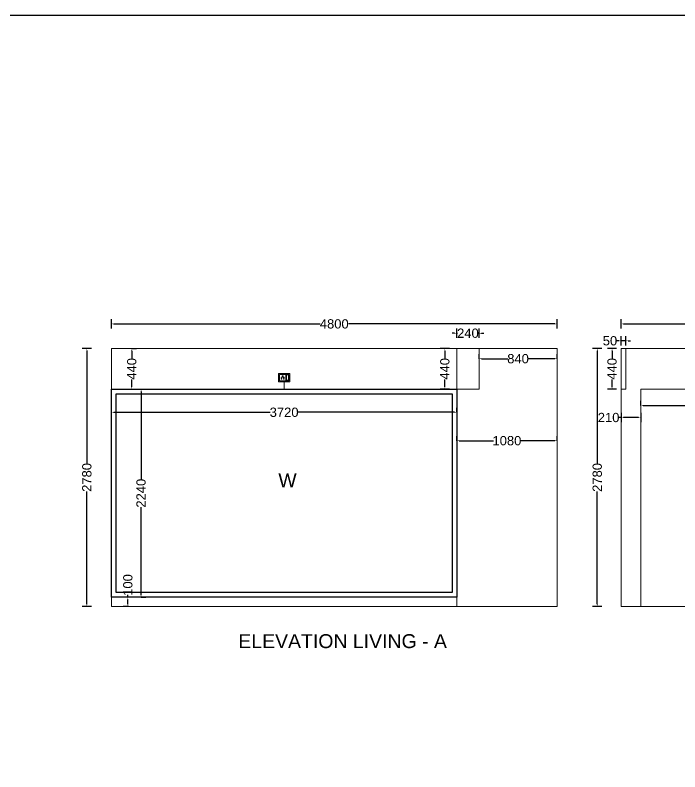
# Model space of a CAD drawing. Header units: millimetres. Extents: x 320648 to 374874, y 181010 to 214614.
# Drawn here: x 341293 to 348453, y 206460 to 214614 of the extents above; entities that cross this region are included whole.
import ezdxf

# ---------------------------------------------------------------- set-up
doc = ezdxf.new("R2010")
doc.units = ezdxf.units.MM
doc.layers.get('0').update_dxf_attribs({"color": 255})
doc.layers.get('Defpoints').update_dxf_attribs({"color": 2})
for name, color, linetype in [('DOOR', 1, 'Continuous'), ('E', 3, 'Continuous'), ('WINDOW', 5, 'Continuous')]:
    doc.layers.add(name, color=color, linetype=linetype)
doc.layers.add('ELIVATION', color=255, linetype='Continuous', lineweight=18)
doc.layers.add('LS_DR_ELECTRICAL', color=1, linetype='Continuous', lineweight=0)
doc.styles.get("Standard").update_dxf_attribs({"font": 'arial.ttf'})
doc.dimstyles.new('ISO-25', dxfattribs={"dimtxt": 100, "dimasz": 25, "dimexe": 50, "dimexo": 1, "dimtad": 0, "dimdec": 0, "dimdsep": 46, "dimtxsty": 'Standard', "dimcen": 2.5, "dimclrd": 2, "dimclre": 252, "dimclrt": 1, "dimadec": 0, "dimazin": 0, "dimtfac": 1, "dimtdec": 0, "dimtmove": 0, "dimatfit": 3, "dimfxl": 50, "dimfxlon": 1, "dimarcsym": 0})

# ---------------------------------------------------------------- blocks, each defined once
blk = doc.blocks.new('*D105')
at = {"layer": 'Defpoints', "color": 0, "ltscale": 2, "transparency": 16777216}
for p in [(342065.3, 211022.5), (342330, 211022.5), (342330, 208242.5)]:
    blk.add_point(p, dxfattribs=at)
at = {"layer": 'ELIVATION', "color": 252, "lineweight": -2, "ltscale": 2, "transparency": 16777216}
for p, q in [((342115.3, 211022.5), (342015.3, 211022.5)), ((342115.3, 208242.5), (342015.3, 208242.5))]:
    blk.add_line(p, q, dxfattribs=at)
at = {"layer": 'ELIVATION', "color": 2, "lineweight": -2, "ltscale": 2, "transparency": 16777216}
for p, q in [((342065.3, 210997.5), (342065.3, 209783.1)), ((342065.3, 208267.5), (342065.3, 209481.8))]:
    blk.add_line(p, q, dxfattribs=at)
at = {"layer": 'ELIVATION', "color": 2, "ltscale": 2, "transparency": 16777216}
for points in [[(342061.1, 210997.5), (342069.5, 210997.5), (342065.3, 211022.5)], [(342061.1, 208267.5), (342069.5, 208267.5), (342065.3, 208242.5)]]:
    blk.add_solid(points, dxfattribs=at)
at = {"layer": 'ELIVATION', "color": 1, "ltscale": 2, "transparency": 16777216, "insert": (342065.3, 209632.5), "char_height": 100, "attachment_point": 5, "rotation": 90}
blk.add_mtext('2780', dxfattribs=at)
blk = doc.blocks.new('*D106')
at = {"layer": 'Defpoints', "color": 0, "ltscale": 2, "transparency": 16777216}
for p in [(347130, 211286.4), (342330, 211022.5), (347130, 211022.5)]:
    blk.add_point(p, dxfattribs=at)
at = {"layer": 'ELIVATION', "color": 252, "lineweight": -2, "ltscale": 2, "transparency": 16777216}
for p, q in [((342330, 211236.4), (342330, 211336.4)), ((347130, 211236.4), (347130, 211336.4))]:
    blk.add_line(p, q, dxfattribs=at)
at = {"layer": 'ELIVATION', "color": 2, "lineweight": -2, "ltscale": 2, "transparency": 16777216}
for p, q in [((342355, 211286.4), (344578.3, 211286.4)), ((347105, 211286.4), (344881.8, 211286.4))]:
    blk.add_line(p, q, dxfattribs=at)
at = {"layer": 'ELIVATION', "color": 2, "ltscale": 2, "transparency": 16777216}
for points in [[(342355, 211290.5), (342355, 211282.2), (342330, 211286.4)], [(347105, 211290.5), (347105, 211282.2), (347130, 211286.4)]]:
    blk.add_solid(points, dxfattribs=at)
at = {"layer": 'ELIVATION', "color": 1, "ltscale": 2, "transparency": 16777216, "insert": (344730, 211286.4), "char_height": 100, "attachment_point": 5}
blk.add_mtext('4800', dxfattribs=at)
blk = doc.blocks.new('*D107')
at = {"layer": 'Defpoints', "color": 0, "ltscale": 2, "transparency": 16777216}
for p in [(356142.1, 211286.4), (347822.1, 211022.5), (356142.1, 211022.5)]:
    blk.add_point(p, dxfattribs=at)
at = {"layer": 'ELIVATION', "color": 252, "lineweight": -2, "ltscale": 2, "transparency": 16777216}
for p, q in [((347822.1, 211236.4), (347822.1, 211336.4)), ((356142.1, 211236.4), (356142.1, 211336.4))]:
    blk.add_line(p, q, dxfattribs=at)
at = {"layer": 'ELIVATION', "color": 2, "lineweight": -2, "ltscale": 2, "transparency": 16777216}
for p, q in [((347847.1, 211286.4), (351832.3, 211286.4)), ((356117.1, 211286.4), (352132, 211286.4))]:
    blk.add_line(p, q, dxfattribs=at)
at = {"layer": 'ELIVATION', "color": 2, "ltscale": 2, "transparency": 16777216}
for points in [[(347847.1, 211290.5), (347847.1, 211282.2), (347822.1, 211286.4)], [(356117.1, 211290.5), (356117.1, 211282.2), (356142.1, 211286.4)]]:
    blk.add_solid(points, dxfattribs=at)
at = {"layer": 'ELIVATION', "color": 1, "ltscale": 2, "transparency": 16777216, "insert": (351982.1, 211286.4), "char_height": 100, "attachment_point": 5}
blk.add_mtext('8320', dxfattribs=at)
blk = doc.blocks.new('*D151')
at = {"layer": 'Defpoints', "color": 0, "ltscale": 2, "transparency": 16777216}
for p in [(342549.1, 211022.5), (342549.1, 211022.5), (342549.1, 210582.5)]:
    blk.add_point(p, dxfattribs=at)
at = {"layer": 'ELIVATION', "color": 252, "lineweight": -2, "ltscale": 2, "transparency": 16777216}
for p, q in [((342549.1, 211022.5), (342599.1, 211022.5)), ((342549.1, 210582.5), (342599.1, 210582.5))]:
    blk.add_line(p, q, dxfattribs=at)
at = {"layer": 'ELIVATION', "color": 2, "lineweight": -2, "ltscale": 2, "transparency": 16777216}
for p, q in [((342549.1, 210997.5), (342549.1, 210915.4)), ((342549.1, 210607.5), (342549.1, 210689.5))]:
    blk.add_line(p, q, dxfattribs=at)
at = {"layer": 'ELIVATION', "color": 2, "ltscale": 2, "transparency": 16777216}
for points in [[(342544.9, 210997.5), (342553.2, 210997.5), (342549.1, 211022.5)], [(342544.9, 210607.5), (342553.2, 210607.5), (342549.1, 210582.5)]]:
    blk.add_solid(points, dxfattribs=at)
at = {"layer": 'ELIVATION', "color": 1, "ltscale": 2, "transparency": 16777216, "insert": (342549.1, 210802.5), "char_height": 100, "attachment_point": 5, "rotation": 90}
blk.add_mtext('440', dxfattribs=at)
blk = doc.blocks.new('*D152')
at = {"layer": 'Defpoints', "color": 0, "ltscale": 2, "transparency": 16777216}
for p in [(342330, 210334.2), (346050, 210334.2), (346050, 210334.2)]:
    blk.add_point(p, dxfattribs=at)
at = {"layer": 'ELIVATION', "color": 252, "lineweight": -2, "ltscale": 2, "transparency": 16777216}
for p, q in [((342330, 210334.2), (342330, 210384.2)), ((346050, 210334.2), (346050, 210384.2))]:
    blk.add_line(p, q, dxfattribs=at)
at = {"layer": 'ELIVATION', "color": 2, "lineweight": -2, "ltscale": 2, "transparency": 16777216}
for p, q in [((342355, 210334.2), (344040.3, 210334.2)), ((346025, 210334.2), (344339.8, 210334.2))]:
    blk.add_line(p, q, dxfattribs=at)
at = {"layer": 'ELIVATION', "color": 2, "ltscale": 2, "transparency": 16777216}
for points in [[(342355, 210338.3), (342355, 210330), (342330, 210334.2)], [(346025, 210338.3), (346025, 210330), (346050, 210334.2)]]:
    blk.add_solid(points, dxfattribs=at)
at = {"layer": 'ELIVATION', "color": 1, "ltscale": 2, "transparency": 16777216, "insert": (344190, 210334.2), "char_height": 100, "attachment_point": 5}
blk.add_mtext('3720', dxfattribs=at)
blk = doc.blocks.new('*D153')
at = {"layer": 'Defpoints', "color": 0, "ltscale": 2, "transparency": 16777216}
for p in [(342648.8, 210582.5), (342648.8, 208342.5), (342648.8, 208342.5)]:
    blk.add_point(p, dxfattribs=at)
at = {"layer": 'ELIVATION', "color": 252, "lineweight": -2, "ltscale": 2, "transparency": 16777216}
for p, q in [((342648.8, 210582.5), (342698.8, 210582.5)), ((342648.8, 208342.5), (342698.8, 208342.5))]:
    blk.add_line(p, q, dxfattribs=at)
at = {"layer": 'ELIVATION', "color": 2, "lineweight": -2, "ltscale": 2, "transparency": 16777216}
for p, q in [((342648.8, 210557.5), (342648.8, 209613.1)), ((342648.8, 208367.5), (342648.8, 209311.8))]:
    blk.add_line(p, q, dxfattribs=at)
at = {"layer": 'ELIVATION', "color": 2, "ltscale": 2, "transparency": 16777216}
for points in [[(342644.7, 210557.5), (342653, 210557.5), (342648.8, 210582.5)], [(342644.7, 208367.5), (342653, 208367.5), (342648.8, 208342.5)]]:
    blk.add_solid(points, dxfattribs=at)
at = {"layer": 'ELIVATION', "color": 1, "ltscale": 2, "transparency": 16777216, "insert": (342648.8, 209462.5), "char_height": 100, "attachment_point": 5, "rotation": 90}
blk.add_mtext('2240', dxfattribs=at)
blk = doc.blocks.new('*D154')
at = {"layer": 'Defpoints', "color": 0, "ltscale": 2, "transparency": 16777216}
for p in [(342506.9, 208342.5), (342520, 208342.5), (342520, 208242.5)]:
    blk.add_point(p, dxfattribs=at)
at = {"layer": 'ELIVATION', "color": 2, "lineweight": -2, "ltscale": 2, "transparency": 16777216}
for p, q in [((342506.9, 208342.5), (342506.9, 208367.5)), ((342506.9, 208267.5), (342506.9, 208317.5))]:
    blk.add_line(p, q, dxfattribs=at)
at = {"layer": 'ELIVATION', "color": 252, "lineweight": -2, "ltscale": 2, "transparency": 16777216}
for p, q in [((342519, 208342.5), (342456.9, 208342.5)), ((342519, 208242.5), (342456.9, 208242.5))]:
    blk.add_line(p, q, dxfattribs=at)
at = {"layer": 'ELIVATION', "color": 2, "ltscale": 2, "transparency": 16777216}
for points in [[(342502.8, 208317.5), (342511.1, 208317.5), (342506.9, 208342.5)], [(342502.8, 208267.5), (342511.1, 208267.5), (342506.9, 208242.5)]]:
    blk.add_solid(points, dxfattribs=at)
at = {"layer": 'ELIVATION', "color": 1, "ltscale": 2, "transparency": 16777216, "insert": (342506.9, 208473.7), "char_height": 100, "attachment_point": 5, "rotation": 90}
blk.add_mtext('100', dxfattribs=at)
blk = doc.blocks.new('15 amps socket')
at = {"layer": 'ELIVATION', "color": 1}
for p, q in [((27.3, -45.5), (30.4, -45.5)), ((30.4, -52.2), (27.3, -52.2)), ((30.4, -45.5), (30.4, -52.2)), ((51.6, -45.5), (48.6, -45.5)), ((48.6, -45.5), (48.6, -52.2)), ((48.6, -52.2), (51.6, -52.2))]:
    blk.add_line(p, q, dxfattribs=at)
blk.add_lwpolyline([(6.7, -4.3), (73.5, -4.3), (73.5, -69.8), (6.7, -69.8)], close=True, dxfattribs=at)
for centre, radius in [((26.1, -37), 3.64), ((53.4, -37), 3.04)]:
    blk.add_circle(centre, radius, dxfattribs=at)
for centre, radius, start, end in [((27, -48.9), 3.35, 85.02089, 274.97911), ((39.5, -22.5), 6.07, 298.95502, 241.04498), ((39.5, -29.8), 3.59, 144.94403, 35.05597), ((51.9, -48.9), 3.35, 265.02089, 94.97911)]:
    blk.add_arc(centre, radius, start, end, dxfattribs=at)
blk = doc.blocks.new('SWITCH')
at = {"layer": 'LS_DR_ELECTRICAL', "ltscale": 0.25}
for p, q in [((533532.8, 100224.7), (533504.7, 100224.7)), ((533504.7, 100158.7), (533504.7, 100224.7)), ((533528.8, 100220.7), (533508.7, 100220.7)), ((533508.7, 100162.7), (533508.7, 100220.7)), ((533528.8, 100220.7), (533528.8, 100162.7)), ((533532.8, 100224.7), (533532.8, 100158.7)), ((533532.8, 100158.7), (533504.7, 100158.7)), ((533528.8, 100162.7), (533508.7, 100162.7))]:
    blk.add_line(p, q, dxfattribs=at)
blk = doc.blocks.new('*D155')
at = {"layer": 'Defpoints', "color": 0, "ltscale": 2, "transparency": 16777216}
for p in [(345921.5, 211022.5), (346050, 211022.5), (346050, 210582.5)]:
    blk.add_point(p, dxfattribs=at)
at = {"layer": 'DOOR', "color": 252, "lineweight": -2, "ltscale": 2, "transparency": 16777216}
for p, q in [((345971.5, 211022.5), (345871.5, 211022.5)), ((345971.5, 210582.5), (345871.5, 210582.5))]:
    blk.add_line(p, q, dxfattribs=at)
at = {"layer": 'DOOR', "color": 2, "lineweight": -2, "ltscale": 2, "transparency": 16777216}
for p, q in [((345921.5, 210997.5), (345921.5, 210915.4)), ((345921.5, 210607.5), (345921.5, 210689.5))]:
    blk.add_line(p, q, dxfattribs=at)
at = {"layer": 'DOOR', "color": 2, "ltscale": 2, "transparency": 16777216}
for points in [[(345917.3, 210997.5), (345925.7, 210997.5), (345921.5, 211022.5)], [(345917.3, 210607.5), (345925.7, 210607.5), (345921.5, 210582.5)]]:
    blk.add_solid(points, dxfattribs=at)
at = {"layer": 'DOOR', "color": 1, "ltscale": 2, "transparency": 16777216, "insert": (345921.5, 210802.5), "char_height": 100, "attachment_point": 5, "rotation": 90}
blk.add_mtext('440', dxfattribs=at)
blk = doc.blocks.new('*D156')
at = {"layer": 'Defpoints', "color": 0, "ltscale": 2, "transparency": 16777216}
for p in [(346290, 211186), (346050, 211022.5), (346290, 211022.5)]:
    blk.add_point(p, dxfattribs=at)
at = {"layer": 'DOOR', "color": 252, "lineweight": -2, "ltscale": 2, "transparency": 16777216}
for p, q in [((346050, 211136), (346050, 211236)), ((346290, 211136), (346290, 211236))]:
    blk.add_line(p, q, dxfattribs=at)
at = {"layer": 'DOOR', "color": 2, "lineweight": -2, "ltscale": 2, "transparency": 16777216}
for p, q in [((346025, 211186), (346000, 211186)), ((346050, 211186), (346058.3, 211186)), ((346290, 211186), (346281.8, 211186)), ((346315, 211186), (346340, 211186))]:
    blk.add_line(p, q, dxfattribs=at)
at = {"layer": 'DOOR', "color": 2, "ltscale": 2, "transparency": 16777216}
for points in [[(346025, 211190.2), (346025, 211181.8), (346050, 211186)], [(346315, 211190.2), (346315, 211181.8), (346290, 211186)]]:
    blk.add_solid(points, dxfattribs=at)
at = {"layer": 'DOOR', "color": 1, "ltscale": 2, "transparency": 16777216, "insert": (346170, 211186), "char_height": 100, "attachment_point": 5}
blk.add_mtext('240', dxfattribs=at)
blk = doc.blocks.new('*D157')
at = {"layer": 'Defpoints', "color": 0, "ltscale": 2, "transparency": 16777216}
for p in [(346290, 210911.5), (347130, 210911.5), (347130, 210911.5)]:
    blk.add_point(p, dxfattribs=at)
at = {"layer": 'DOOR', "color": 252, "lineweight": -2, "ltscale": 2, "transparency": 16777216}
for p, q in [((346290, 210911.5), (346290, 210961.5)), ((347130, 210911.5), (347130, 210961.5))]:
    blk.add_line(p, q, dxfattribs=at)
at = {"layer": 'DOOR', "color": 2, "lineweight": -2, "ltscale": 2, "transparency": 16777216}
for p, q in [((346315, 210911.5), (346599, 210911.5)), ((347105, 210911.5), (346821, 210911.5))]:
    blk.add_line(p, q, dxfattribs=at)
at = {"layer": 'DOOR', "color": 2, "ltscale": 2, "transparency": 16777216}
for points in [[(346315, 210915.6), (346315, 210907.3), (346290, 210911.5)], [(347105, 210915.6), (347105, 210907.3), (347130, 210911.5)]]:
    blk.add_solid(points, dxfattribs=at)
at = {"layer": 'DOOR', "color": 1, "ltscale": 2, "transparency": 16777216, "insert": (346710, 210911.5), "char_height": 100, "attachment_point": 5}
blk.add_mtext('840', dxfattribs=at)
blk = doc.blocks.new('*D158')
at = {"layer": 'Defpoints', "color": 0, "ltscale": 2, "transparency": 16777216}
for p in [(347822.1, 210409.1), (348032.1, 210409.1), (347822.1, 210277.7)]:
    blk.add_point(p, dxfattribs=at)
at = {"layer": 'DOOR', "color": 252, "lineweight": -2, "ltscale": 2, "transparency": 16777216}
for p, q in [((347822.1, 210327.7), (347822.1, 210227.7)), ((348032.1, 210327.7), (348032.1, 210227.7))]:
    blk.add_line(p, q, dxfattribs=at)
at = {"layer": 'DOOR', "color": 2, "lineweight": -2, "ltscale": 2, "transparency": 16777216}
for p, q in [((347822.1, 210277.7), (347797.1, 210277.7)), ((348007.1, 210277.7), (347847.1, 210277.7))]:
    blk.add_line(p, q, dxfattribs=at)
at = {"layer": 'DOOR', "color": 2, "ltscale": 2, "transparency": 16777216}
for points in [[(347847.1, 210281.9), (347847.1, 210273.5), (347822.1, 210277.7)], [(348007.1, 210281.9), (348007.1, 210273.5), (348032.1, 210277.7)]]:
    blk.add_solid(points, dxfattribs=at)
at = {"layer": 'DOOR', "color": 1, "ltscale": 2, "transparency": 16777216, "insert": (347685.4, 210277.7), "char_height": 100, "attachment_point": 5}
blk.add_mtext('210', dxfattribs=at)
blk = doc.blocks.new('*D159')
at = {"layer": 'Defpoints', "color": 0, "ltscale": 2, "transparency": 16777216}
for p in [(348032.1, 210409.1), (349992.1, 210409.1), (349992.1, 210409.1)]:
    blk.add_point(p, dxfattribs=at)
at = {"layer": 'DOOR', "color": 252, "lineweight": -2, "ltscale": 2, "transparency": 16777216}
for p, q in [((348032.1, 210409.1), (348032.1, 210459.1)), ((349992.1, 210409.1), (349992.1, 210459.1))]:
    blk.add_line(p, q, dxfattribs=at)
at = {"layer": 'DOOR', "color": 2, "lineweight": -2, "ltscale": 2, "transparency": 16777216}
for p, q in [((348057.1, 210409.1), (348867.1, 210409.1)), ((349967.1, 210409.1), (349157.2, 210409.1))]:
    blk.add_line(p, q, dxfattribs=at)
at = {"layer": 'DOOR', "color": 2, "ltscale": 2, "transparency": 16777216}
for points in [[(348057.1, 210413.3), (348057.1, 210404.9), (348032.1, 210409.1)], [(349967.1, 210413.3), (349967.1, 210404.9), (349992.1, 210409.1)]]:
    blk.add_solid(points, dxfattribs=at)
at = {"layer": 'DOOR', "color": 1, "ltscale": 2, "transparency": 16777216, "insert": (349012.1, 210409.1), "char_height": 100, "attachment_point": 5}
blk.add_mtext('1960', dxfattribs=at)
blk = doc.blocks.new('*D178')
at = {"layer": 'Defpoints', "color": 0, "ltscale": 2, "transparency": 16777216}
for p in [(347563.4, 211022.5), (347822.1, 211022.5), (347822.1, 208242.5)]:
    blk.add_point(p, dxfattribs=at)
at = {"layer": 'DOOR', "color": 252, "lineweight": -2, "ltscale": 2, "transparency": 16777216}
for p, q in [((347613.4, 211022.5), (347513.4, 211022.5)), ((347613.4, 208242.5), (347513.4, 208242.5))]:
    blk.add_line(p, q, dxfattribs=at)
at = {"layer": 'DOOR', "color": 2, "lineweight": -2, "ltscale": 2, "transparency": 16777216}
for p, q in [((347563.4, 210997.5), (347563.4, 209783.1)), ((347563.4, 208267.5), (347563.4, 209481.8))]:
    blk.add_line(p, q, dxfattribs=at)
at = {"layer": 'DOOR', "color": 2, "ltscale": 2, "transparency": 16777216}
for points in [[(347559.2, 210997.5), (347567.5, 210997.5), (347563.4, 211022.5)], [(347559.2, 208267.5), (347567.5, 208267.5), (347563.4, 208242.5)]]:
    blk.add_solid(points, dxfattribs=at)
at = {"layer": 'DOOR', "color": 1, "ltscale": 2, "transparency": 16777216, "insert": (347563.4, 209632.5), "char_height": 100, "attachment_point": 5, "rotation": 90}
blk.add_mtext('2780', dxfattribs=at)
blk = doc.blocks.new('*D324')
at = {"layer": 'Defpoints', "color": 0, "ltscale": 2, "transparency": 16777216}
for p in [(346050, 210027.9), (347130, 210027.9), (347130, 210027.9)]:
    blk.add_point(p, dxfattribs=at)
at = {"layer": 'LS_DR_ELECTRICAL', "color": 252, "lineweight": -2, "ltscale": 2, "transparency": 16777216}
for p, q in [((346050, 210027.9), (346050, 210077.9)), ((347130, 210027.9), (347130, 210077.9))]:
    blk.add_line(p, q, dxfattribs=at)
at = {"layer": 'LS_DR_ELECTRICAL', "color": 2, "lineweight": -2, "ltscale": 2, "transparency": 16777216}
for p, q in [((346075, 210027.9), (346445, 210027.9)), ((347105, 210027.9), (346735.1, 210027.9))]:
    blk.add_line(p, q, dxfattribs=at)
at = {"layer": 'LS_DR_ELECTRICAL', "color": 2, "ltscale": 2, "transparency": 16777216}
for points in [[(346075, 210032), (346075, 210023.7), (346050, 210027.9)], [(347105, 210032), (347105, 210023.7), (347130, 210027.9)]]:
    blk.add_solid(points, dxfattribs=at)
at = {"layer": 'LS_DR_ELECTRICAL', "color": 1, "ltscale": 2, "transparency": 16777216, "insert": (346590, 210027.9), "char_height": 100, "attachment_point": 5}
blk.add_mtext('1080', dxfattribs=at)
blk = doc.blocks.new('*D327')
at = {"layer": 'Defpoints', "color": 0, "ltscale": 2, "transparency": 16777216}
for p in [(347822.1, 211104.5), (347822.1, 211022.5), (347872.1, 211022.5)]:
    blk.add_point(p, dxfattribs=at)
at = {"layer": 'LS_DR_ELECTRICAL', "color": 252, "lineweight": -2, "ltscale": 2, "transparency": 16777216}
for p, q in [((347822.1, 211054.5), (347822.1, 211154.5)), ((347872.1, 211054.5), (347872.1, 211154.5))]:
    blk.add_line(p, q, dxfattribs=at)
at = {"layer": 'LS_DR_ELECTRICAL', "color": 2, "lineweight": -2, "ltscale": 2, "transparency": 16777216}
for p, q in [((347797.1, 211104.5), (347772.1, 211104.5)), ((347872.1, 211104.5), (347822.1, 211104.5)), ((347897.1, 211104.5), (347922.1, 211104.5))]:
    blk.add_line(p, q, dxfattribs=at)
at = {"layer": 'LS_DR_ELECTRICAL', "color": 2, "ltscale": 2, "transparency": 16777216}
for points in [[(347797.1, 211108.6), (347797.1, 211100.3), (347822.1, 211104.5)], [(347897.1, 211108.6), (347897.1, 211100.3), (347872.1, 211104.5)]]:
    blk.add_solid(points, dxfattribs=at)
at = {"layer": 'LS_DR_ELECTRICAL', "color": 1, "ltscale": 2, "transparency": 16777216, "insert": (347700.1, 211104.5), "char_height": 100, "attachment_point": 5}
blk.add_mtext('50', dxfattribs=at)
blk = doc.blocks.new('*D328')
at = {"layer": 'Defpoints', "color": 0, "ltscale": 2, "transparency": 16777216}
for p in [(347822.1, 211022.5), (347722.3, 210582.5), (347822.1, 210582.5)]:
    blk.add_point(p, dxfattribs=at)
at = {"layer": 'LS_DR_ELECTRICAL', "color": 252, "lineweight": -2, "ltscale": 2, "transparency": 16777216}
for p, q in [((347772.3, 211022.5), (347672.3, 211022.5)), ((347772.3, 210582.5), (347672.3, 210582.5))]:
    blk.add_line(p, q, dxfattribs=at)
at = {"layer": 'LS_DR_ELECTRICAL', "color": 2, "lineweight": -2, "ltscale": 2, "transparency": 16777216}
for p, q in [((347722.3, 210997.5), (347722.3, 210915.4)), ((347722.3, 210607.5), (347722.3, 210689.5))]:
    blk.add_line(p, q, dxfattribs=at)
at = {"layer": 'LS_DR_ELECTRICAL', "color": 2, "ltscale": 2, "transparency": 16777216}
for points in [[(347718.1, 210997.5), (347726.5, 210997.5), (347722.3, 211022.5)], [(347718.1, 210607.5), (347726.5, 210607.5), (347722.3, 210582.5)]]:
    blk.add_solid(points, dxfattribs=at)
at = {"layer": 'LS_DR_ELECTRICAL', "color": 1, "ltscale": 2, "transparency": 16777216, "insert": (347722.3, 210802.5), "char_height": 100, "attachment_point": 5, "rotation": 90}
blk.add_mtext('440', dxfattribs=at)

msp = doc.modelspace()

# ---------------------------------------------------------------- linework, layer by layer
at = {"layer": 'E', "ltscale": 2}
msp.add_lwpolyline([(320647.8, 214614.1), (374874.4, 214614.1), (374874.4, 181009.7), (320647.8, 181009.7)], close=True, dxfattribs=at)
at = {"layer": 'ELIVATION', "ltscale": 2}
for points in [[(342330, 211022.5), (347130, 211022.5), (347130, 208242.5), (342330, 208242.5)], [(346050, 210582.5), (346290, 210582.5), (346290, 211022.5), (346050, 211022.5)], [(347822.1, 208242.5), (356142.1, 208242.5), (356142.1, 211022.5), (347822.1, 211022.5)], [(347822.1, 210582.5), (347872.1, 210582.5), (347872.1, 211022.5), (347822.1, 211022.5)]]:
    msp.add_lwpolyline(points, close=True, dxfattribs=at)
for points in [[(346115, 208242.5), (346050, 208242.5), (346050, 211022.5)], [(347822.1, 208242.5), (348032.1, 208242.5), (348032.1, 210582.5), (349992.1, 210582.5), (349992.1, 210582.5)]]:
    msp.add_lwpolyline(points, dxfattribs=at)
at = {"layer": 'LS_DR_ELECTRICAL', "ltscale": 0.25}
msp.add_lwpolyline([(344130.3, 210752.6), (344249.8, 210752.6), (344249.8, 210662.5), (344130.3, 210662.5)], close=True, dxfattribs=at)
at = {"layer": 'LS_DR_ELECTRICAL', "ltscale": 2}
msp.add_lwpolyline([(344190, 210582.5), (344190, 210662.5)], dxfattribs=at)
at = {"layer": 'WINDOW', "ltscale": 2}
for points in [[(342330, 210582.5), (346050, 210582.5), (346050, 208342.5), (342330, 208342.5)], [(342380, 210532.5), (346000, 210532.5), (346000, 208392.5), (342380, 208392.5)]]:
    msp.add_lwpolyline(points, close=True, dxfattribs=at)

# ---------------------------------------------------------------- block references
at = {"layer": 'LS_DR_ELECTRICAL', "ltscale": 0.25, "xscale": -1}
for name, p in [('15 amps socket', (344213.7, 210744.8)), ('SWITCH', (877744.5, 110516.2))]:
    msp.add_blockref(name, p, dxfattribs=at)

# ---------------------------------------------------------------- texts
at = {"color": 1, "char_height": 150, "attachment_point": 1}
for s, width, insert in [('W', 200.473, (344127.7, 209676.7)), ('ELEVATION LIVING - A', 3026.566, (343696.6, 207943.4))]:
    msp.add_mtext_dynamic_manual_height_columns(s, width=width, gutter_width=12.5, heights=[0], dxfattribs=dict(at, insert=insert))

# ---------------------------------------------------------------- dimensions: what is measured, and where the dimension line sits
at = {"layer": 'DOOR', "ltscale": 2}
for base, p1, p2, picture, middle in [((346290, 211186), (346050, 211022.5), (346290, 211022.5), '*D156', (346170, 211186)), ((347130, 210911.5), (346290, 210911.5), (347130, 210911.5), '*D157', (346710, 210911.5)), ((349992.1, 210409.1), (348032.1, 210409.1), (349992.1, 210409.1), '*D159', (349012.1, 210409.1))]:
    dim = msp.add_linear_dim(base=base, p1=p1, p2=p2, dimstyle='ISO-25', dxfattribs=at)
    dim.commit()
    dim.dimension.update_dxf_attribs({"geometry": picture, "text_midpoint": middle})
for base, p1, p2, picture, middle in [((345921.5, 211022.5), (346050, 210582.5), (346050, 211022.5), '*D155', (345921.5, 210802.5)), ((347563.4, 211022.5), (347822.1, 208242.5), (347822.1, 211022.5), '*D178', (347563.4, 209632.5))]:
    dim = msp.add_linear_dim(base=base, p1=p1, p2=p2, angle=90, dimstyle='ISO-25', dxfattribs=at)
    dim.commit()
    dim.dimension.update_dxf_attribs({"geometry": picture, "text_midpoint": middle})
dim = msp.add_linear_dim(base=(347822.1, 210277.7), p1=(348032.1, 210409.1), p2=(347822.1, 210409.1), dimstyle='ISO-25', dxfattribs=at)
dim.commit()
dim.dimension.update_dxf_attribs({"geometry": '*D158', "text_midpoint": (347685.4, 210277.7), "dimtype": 160})
at = {"layer": 'ELIVATION', "ltscale": 2}
for base, p1, p2, picture, middle in [((347130, 211286.4), (342330, 211022.5), (347130, 211022.5), '*D106', (344730, 211286.4)), ((356142.1, 211286.4), (347822.1, 211022.5), (356142.1, 211022.5), '*D107', (351982.1, 211286.4)), ((346050, 210334.2), (342330, 210334.2), (346050, 210334.2), '*D152', (344190, 210334.2))]:
    dim = msp.add_linear_dim(base=base, p1=p1, p2=p2, dimstyle='ISO-25', dxfattribs=at)
    dim.commit()
    dim.dimension.update_dxf_attribs({"geometry": picture, "text_midpoint": middle})
for base, p1, p2, picture, middle in [((342065.3, 211022.5), (342330, 208242.5), (342330, 211022.5), '*D105', (342065.3, 209632.5)), ((342549.1, 211022.5), (342549.1, 210582.5), (342549.1, 211022.5), '*D151', (342549.1, 210802.5)), ((342648.8, 208342.5), (342648.8, 210582.5), (342648.8, 208342.5), '*D153', (342648.8, 209462.5)), ((342506.9, 208342.5), (342520, 208242.5), (342520, 208342.5), '*D154', (342506.9, 208473.7))]:
    dim = msp.add_linear_dim(base=base, p1=p1, p2=p2, angle=90, dimstyle='ISO-25', dxfattribs=at)
    dim.commit()
    dim.dimension.update_dxf_attribs({"geometry": picture, "text_midpoint": middle})
at = {"layer": 'LS_DR_ELECTRICAL', "ltscale": 2}
for base, p1, p2, picture, middle in [((347822.1, 211104.5), (347872.1, 211022.5), (347822.1, 211022.5), '*D327', (347700.1, 211104.5)), ((347130, 210027.9), (346050, 210027.9), (347130, 210027.9), '*D324', (346590, 210027.9))]:
    dim = msp.add_linear_dim(base=base, p1=p1, p2=p2, dimstyle='ISO-25', dxfattribs=at)
    dim.commit()
    dim.dimension.update_dxf_attribs({"geometry": picture, "text_midpoint": middle})
dim = msp.add_linear_dim(base=(347722.3, 210582.5), p1=(347822.1, 211022.5), p2=(347822.1, 210582.5), angle=90, dimstyle='ISO-25', dxfattribs=at)
dim.commit()
dim.dimension.update_dxf_attribs({"geometry": '*D328', "text_midpoint": (347722.3, 210802.5)})

doc.saveas('drawing.dxf')
